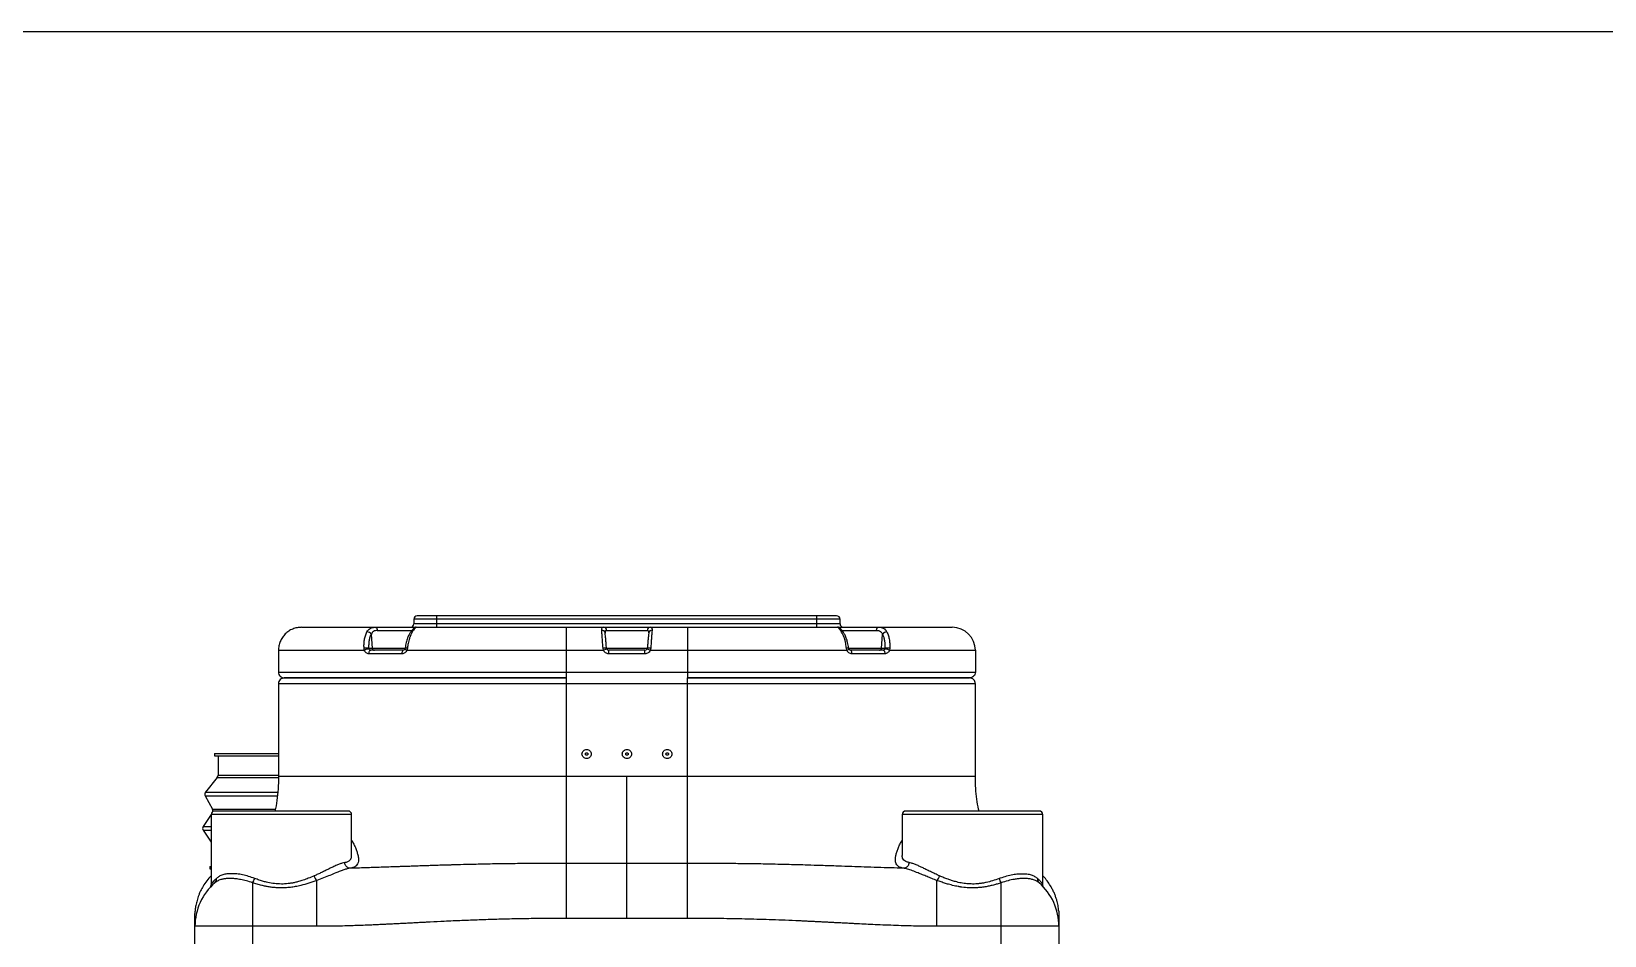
# Model space of a CAD drawing. Extents: x -84241 to 2571207, y -225492 to 1687411.
# Drawn here: x 78135 to 79467, y -11156 to -10391 of the extents above; entities that cross this region are included whole.
import ezdxf

# ---------------------------------------------------------------- set-up
doc = ezdxf.new("R2010")
doc.units = 0
doc.header["$LTSCALE"] = 1000
doc.layers.get('0').update_dxf_attribs({"linetype": 'CONTINUOUS'})
doc.layers.add('W-DRAI-DIMS', color=51, linetype='CONTINUOUS')

# ---------------------------------------------------------------- blocks, each defined once
blk = doc.blocks.new('污水提升器')
at = {"layer": 'W-DRAI-DIMS', "color": 9}
for p, q in [((-247.5, 944.2), (-273, 944.2)), ((-247.5, 939.7), (-247.5, 944.2)), ((247.5, 944.2), (-247.5, 944.2)), ((247.5, 939.7), (247.5, 944.2)), ((273, 944.2), (247.5, 944.2)), ((-327.8, 929.2), (-307.5, 929.2)), ((-325.1, 925.1), (-279.7, 925.1)), ((-277.7, 927.7), (-277.9, 927.6)), ((-277.5, 939.7), (-277.5, 933.7)), ((-247.5, 939.7), (-277.5, 939.7)), ((-247.5, 933.7), (-277.5, 933.7)), ((-275.2, 929.2), (-275.4, 929.1)), ((-274.5, 929.2), (-274.7, 929.1)), ((-247.5, 933.7), (-247.5, 939.7)), ((247.5, 939.7), (-247.5, 939.7)), ((-247.5, 929.2), (-247.5, 933.7)), ((247.5, 933.7), (-247.5, 933.7)), ((-78.8, 929.2), (-30.5, 929.2)), ((-30.5, 929.2), (30.5, 929.2)), ((-26.4, 925.1), (26.3, 925.1)), ((30.5, 929.2), (78.7, 929.2)), ((78.7, 929.2), (78.7, 899.2)), ((247.5, 933.7), (247.5, 939.7)), ((277.5, 939.7), (247.5, 939.7)), ((247.5, 929.2), (247.5, 933.7)), ((277.5, 933.7), (247.5, 933.7)), ((277.5, 933.7), (277.5, 939.7)), ((279.9, 925.1), (325, 925.1)), ((307.5, 929.2), (327.7, 929.2)), ((-342, 899.2), (-342.4, 902)), ((-336, 902), (-335.8, 901)), ((-336, 902), (-331.6, 902)), ((-333, 920), (-331.6, 902)), ((-331.6, 902), (-288.6, 902)), ((-288.8, 902.1), (-289.1, 901)), ((-285.9, 902), (-286.5, 899.2)), ((-30.5, 899.2), (-31.1, 902)), ((-26.6, 902), (-26.4, 901)), ((-26.6, 902), (26.5, 902)), ((26.3, 901), (26.5, 902)), ((31, 902), (30.4, 899.2)), ((286.4, 899.2), (285.8, 902)), ((288.5, 902), (331.5, 902)), ((289, 901), (288.7, 902.1)), ((331.5, 902), (333, 919.9)), ((331.5, 902), (335.9, 902)), ((335.8, 901), (335.9, 902)), ((342.4, 902), (341.9, 899.2)), ((-453.8, 899.2), (-453.8, 870.7)), ((-290.7, 899.3), (-291.4, 899.2)), ((-78.8, 870.7), (-78.8, 899.2)), ((-78.8, 899.2), (-30.5, 899.2)), ((-30.5, 899.2), (-26.4, 901)), ((-23.6, 894.7), (-23.6, 899.2)), ((23.5, 899.2), (-23.6, 899.2)), ((23.5, 894.7), (-23.6, 894.7)), ((23.5, 894.7), (23.5, 899.2)), ((26.3, 901), (30.4, 899.2)), ((30.4, 899.2), (78.7, 899.2)), ((78.7, 899.2), (78.7, 870.7)), ((291.3, 899.2), (290.7, 899.3)), ((453.7, 899.2), (453.7, 870.7)), ((-78.8, 863.2), (-446.3, 863.2)), ((-342.5, 863.2), (-341.7, 863.2)), ((-78.8, 870.7), (78.7, 870.7)), ((-78.8, 863.2), (-78.8, 870.7)), ((78.7, 863.2), (78.7, 863.2)), ((-453.8, 855.7), (-453.8, 735)), ((-78.8, 735), (-78.8, 855.7)), ((78.7, 855.7), (-78.8, 855.7)), ((78.7, 735), (78.7, 855.7)), ((453.7, 735), (453.7, 855.7)), ((-537, 765), (-537, 762)), ((-537, 765), (-453.8, 765)), ((-537, 762), (-453.8, 762)), ((-532.5, 762), (-532.5, 736.6)), ((-533.5, 733.8), (-548.7, 714.8)), ((-533.5, 733.8), (-453.9, 733.8)), ((-532.5, 736.6), (-453.8, 736.6)), ((0, 735), (-78.8, 735)), ((78.7, 735), (0, 735)), ((-549.1, 709.9), (-539.8, 692.4)), ((-549.1, 709.9), (-455.3, 709.9)), ((-548.7, 714.8), (-454.7, 714.8)), ((-541.5, 685.5), (-551.9, 670)), ((-541.5, 685.5), (-541.5, 594.9)), ((-358.5, 685.5), (-541.5, 685.5)), ((-539.8, 692.4), (-458.1, 692.4)), ((-358.5, 632.1), (-358.5, 685.5)), ((358.5, 685.5), (358.5, 632.1)), ((541.5, 685.5), (358.5, 685.5)), ((541.5, 594.9), (541.5, 685.5)), ((-551.9, 670), (-541.5, 670)), ((-551.9, 665), (-541.5, 649.5)), ((-551.9, 665), (-541.5, 665)), ((-543, 618), (-543, 615)), ((-543, 618), (-541.5, 618)), ((-543, 615), (-541.5, 615)), ((-78.8, 550.3), (-78.8, 621.9)), ((0, 621.9), (-78.8, 621.9)), ((0, 550.3), (0, 621.9)), ((78.7, 621.9), (0, 621.9)), ((78.7, 550.3), (78.7, 621.9)), ((-487.5, 596.6), (-487.5, 540)), ((487.5, 540), (487.5, 596.6)), ((-542.7, 591), (-542.7, 591)), ((542.6, 591), (542.6, 591)), ((-562.5, 554.2), (-562.3, 559.6)), ((562.3, 559.7), (562.5, 554.2)), ((-562.5, 329.5), (-562.5, 540)), ((-487.5, 540), (-562.5, 540)), ((-487.5, 540), (-487.5, 360.9)), ((-403.8, 540), (-487.5, 540)), ((0, 550.3), (-78.8, 550.3)), ((78.7, 550.3), (0, 550.3)), ((487.5, 540), (403.7, 540)), ((487.5, 360.9), (487.5, 540)), ((562.5, 540), (487.5, 540)), ((562.5, 540), (562.5, 329.5))]:
    blk.add_line(p, q, dxfattribs=at)
at = {"layer": 'W-DRAI-DIMS', "color": 9, "flags": 128}
for points in [[(-327.8, 929.2), (-327.3, 929.2), (-326.8, 928.9), (-326.3, 928.6), (-325.9, 928.1), (-325.6, 927.5), (-325.3, 926.7), (-325.1, 926), (-325.1, 925.1)], [(325, 925.1), (325.1, 926), (325.3, 926.7), (325.5, 927.5), (325.9, 928.1), (326.3, 928.6), (326.7, 928.9), (327.2, 929.2), (327.7, 929.2)], [(-336, 894.7), (-336, 895.6), (-335.8, 896.5), (-335.6, 897.2), (-335.3, 897.9), (-335, 898.5), (-334.6, 898.9), (-334.1, 899.2), (-333.7, 899.2)], [(286.4, 899.2), (287.2, 899.6), (287.8, 900), (288.4, 900.3), (288.8, 900.6), (289, 900.8), (289, 901), (289, 901)], [(333.6, 899.2), (334.1, 899.2), (334.5, 898.9), (334.9, 898.5), (335.3, 897.9), (335.5, 897.2), (335.8, 896.5), (335.9, 895.6), (335.9, 894.7)], [(-403.8, 540), (-403.8, 546.9), (-403.8, 553.7), (-403.8, 560.4), (-403.8, 567), (-403.8, 573.3), (-403.8, 579.3), (-403.8, 585), (-403.8, 590.3), (-403.8, 595.2), (-403.8, 599.6)]]:
    blk.add_lwpolyline(points, dxfattribs=at)
at = {"layer": 'W-DRAI-DIMS', "color": 9}
for centre, radius, start, end in [((-273, 939.7), 4.5, 90, 180), ((273, 939.7), 4.5, 0, 90), ((-338.1, 917.6), 5.54, 24.751, 95.5573), ((-282, 933.7), 4.5, 270, 0), ((-279.1, 921.4), 3.03, 82.0241, 141.4136), ((-274.5, 924.8), 4.5, 90.0002, 141.0029), ((-32.4, 921.1), 4.18, 9.0367, 94.9236), ((-30.7, 925), 4.3, 2.5309, 87.866), ((30.6, 925), 4.3, 92.134, 177.4691), ((32.4, 921.1), 4.18, 85.0764, 170.9633), ((274.4, 924.8), 4.5, 37.9181, 89.9998), ((282, 933.7), 4.5, 180, 270), ((279.1, 921.4), 3.03, 38.5717, 97.9823), ((338, 917.6), 5.54, 84.4396, 155.2359), ((423.7, 899.2), 30, 0, 90), ((-339.3, 878), 24.2, 82.0959, 97.518), ((-328.8, 902.1), 2.84, 182.0052, 267.3647), ((-287.8, 890.8), 11.4, 80.1958, 94.8512), ((-28.9, 889.7), 12.5, 79.3905, 100.0508), ((28.8, 889.7), 12.5, 79.9492, 100.6095), ((287.8, 890.8), 11.4, 85.1479, 99.8047), ((328.7, 902.1), 2.84, 272.6353, 357.9948), ((339.2, 878), 24.2, 82.4821, 97.9041), ((-335, 886.7), 14.4, 93.3597, 119.2051), ((-287.9, 895.6), 5.2, 136.5111, 189.3666), ((-285, 904.3), 5.26, 219.3923, 253.6787), ((-23.6, 902.2), 3, 203.5782, 270), ((23.5, 902.2), 3, 270, 336.4218), ((287.8, 895.6), 5.2, 350.6332, 43.4929), ((334.9, 886.7), 14.4, 60.7949, 86.6403), ((-537, 736.6), 4.5, 321.3402, 0), ((-545.2, 712), 4.5, 141.3402, 208.0725), ((-537, 685.5), 4.5, 90, 180), ((-543.8, 690.3), 4.5, 348.3758, 28.0725), ((-363, 685.5), 4.5, 0, 90), ((363, 685.5), 4.5, 90, 180), ((537, 685.5), 4.5, 0, 90), ((-548.1, 667.5), 4.5, 146.3099, 213.6901), ((-487.5, 540), 75, 130.9982, 180), ((-541, 601.3), 6.36, 312.1589, 8.5467), ((-501.1, 606.9), 17, 322.6387, 344.0585), ((-393.8, 609.5), 14.1, 196.2184, 224.6561), ((393.7, 609.5), 14.1, 315.3439, 343.7815), ((501, 606.9), 17, 195.9415, 217.3613), ((540.9, 601.3), 6.36, 171.4533, 227.8411), ((487.5, 540), 75, 0, 49.0018)]:
    blk.add_arc(centre, radius, start, end, dxfattribs=at)
for points in [[(-423.8, 929.2), (-425.7, 929.1), (-429.7, 928.9), (-435.3, 927.1), (-440.6, 924.4), (-445.1, 920.6), (-448.9, 916), (-451.7, 910.8), (-453.4, 905.1), (-453.7, 901.2), (-453.8, 899.2)], [(-78.8, 899.2), (-78.8, 901.2), (-78.8, 905.1), (-78.8, 910.8), (-78.8, 916), (-78.8, 920.6), (-78.8, 924.4), (-78.8, 927.1), (-78.8, 928.9), (-78.8, 929.1), (-78.8, 929.2)], [(-23.6, 894.7), (-24.3, 894.8), (-25.8, 894.9), (-27.8, 895.9), (-29.4, 897.3), (-30.1, 898.6), (-30.5, 899.2)], [(-453.8, 870.7), (-453.7, 869.8), (-453.4, 867.8), (-451.7, 865.3), (-449.2, 863.6), (-447.3, 863.4), (-446.3, 863.2)], [(-446.3, 863.2), (-447.3, 863.1), (-449.2, 862.9), (-451.7, 861.2), (-453.4, 858.7), (-453.7, 856.7), (-453.8, 855.7)], [(-78.8, 855.7), (-78.8, 856.7), (-78.8, 858.7), (-78.8, 861.2), (-78.8, 862.9), (-78.8, 863.1), (-78.8, 863.2)], [(78.7, 870.7), (78.7, 869.8), (78.7, 867.8), (78.7, 865.3), (78.7, 863.6), (78.7, 863.4), (78.7, 863.2)], [(78.7, 855.7), (78.7, 856.7), (78.7, 858.7), (78.7, 861.2), (78.7, 862.9), (78.7, 863.1), (78.7, 863.2)], [(453.7, 870.7), (453.6, 869.8), (453.4, 867.8), (451.6, 865.3), (449.2, 863.6), (447.2, 863.4), (446.2, 863.2)], [(453.7, 855.7), (453.6, 856.7), (453.4, 858.7), (451.6, 861.2), (449.2, 862.9), (447.2, 863.1), (446.2, 863.2)], [(-52.5, 758.3), (-53.3, 758.3), (-54.9, 758.5), (-56.9, 759.9), (-58.2, 761.9), (-58.7, 764.2), (-58.2, 766.6), (-56.9, 768.6), (-54.9, 770), (-53.3, 770.2), (-52.5, 770.2)], [(-52.5, 762.6), (-52.7, 762.6), (-53.2, 762.7), (-53.7, 763), (-54.1, 763.6), (-54.2, 764.2), (-54.1, 764.9), (-53.7, 765.5), (-53.2, 765.8), (-52.7, 765.9), (-52.5, 765.9)], [(-52.5, 770.2), (-51.7, 770.2), (-50.2, 770), (-48.2, 768.6), (-46.8, 766.6), (-46.4, 764.2), (-46.8, 761.9), (-48.2, 759.9), (-50.2, 758.5), (-51.7, 758.3), (-52.5, 758.3)], [(-52.5, 765.9), (-52.3, 765.9), (-51.9, 765.8), (-51.3, 765.5), (-50.9, 764.9), (-50.8, 764.2), (-50.9, 763.6), (-51.3, 763), (-51.9, 762.7), (-52.3, 762.6), (-52.5, 762.6)], [(0, 758.3), (-0.8, 758.3), (-2.4, 758.5), (-4.4, 759.9), (-5.7, 761.9), (-6.2, 764.2), (-5.7, 766.6), (-4.4, 768.6), (-2.4, 770), (-0.8, 770.2), (0, 770.2)], [(0, 762.6), (-0.2, 762.6), (-0.7, 762.7), (-1.2, 763), (-1.6, 763.6), (-1.7, 764.2), (-1.6, 764.9), (-1.2, 765.5), (-0.7, 765.8), (-0.2, 765.9), (0, 765.9)], [(0, 770.2), (0.8, 770.2), (2.3, 770), (4.3, 768.6), (5.7, 766.6), (6.1, 764.2), (5.7, 761.9), (4.3, 759.9), (2.3, 758.5), (0.8, 758.3), (0, 758.3)], [(0, 765.9), (0.2, 765.9), (0.6, 765.8), (1.2, 765.5), (1.6, 764.9), (1.7, 764.2), (1.6, 763.6), (1.2, 763), (0.6, 762.7), (0.2, 762.6), (0, 762.6)], [(52.5, 758.3), (51.7, 758.3), (50.1, 758.5), (48.1, 759.9), (46.8, 761.9), (46.3, 764.2), (46.8, 766.6), (48.1, 768.6), (50.1, 770), (51.7, 770.2), (52.5, 770.2)], [(52.5, 762.6), (52.3, 762.6), (51.8, 762.7), (51.3, 763), (50.9, 763.6), (50.8, 764.2), (50.9, 764.9), (51.3, 765.5), (51.8, 765.8), (52.3, 765.9), (52.5, 765.9)], [(52.5, 770.2), (53.3, 770.2), (54.8, 770), (56.8, 768.6), (58.2, 766.6), (58.6, 764.2), (58.2, 761.9), (56.8, 759.9), (54.8, 758.5), (53.3, 758.3), (52.5, 758.3)], [(52.5, 765.9), (52.7, 765.9), (53.1, 765.8), (53.7, 765.5), (54.1, 764.9), (54.2, 764.2), (54.1, 763.6), (53.7, 763), (53.1, 762.7), (52.7, 762.6), (52.5, 762.6)], [(-450, 690), (-453.8, 690), (-461.4, 690), (-472.6, 690), (-483.4, 690), (-493.7, 690), (-503.1, 690), (-511.7, 690), (-519.2, 690), (-525.6, 690), (-530.6, 690), (-534.3, 690), (-536.6, 690), (-536.9, 690), (-537, 690)], [(-363, 690), (-363.2, 690), (-363.5, 690), (-365.8, 690), (-369.4, 690), (-374.5, 690), (-380.8, 690), (-388.3, 690), (-396.9, 690), (-406.4, 690), (-416.6, 690), (-427.4, 690), (-438.6, 690), (-446.2, 690), (-450, 690)], [(450, 690), (446.2, 690), (438.6, 690), (427.4, 690), (416.6, 690), (406.3, 690), (396.9, 690), (388.3, 690), (380.8, 690), (374.4, 690), (369.4, 690), (365.7, 690), (363.4, 690), (363.1, 690), (363, 690)], [(537, 690), (536.8, 690), (536.5, 690), (534.2, 690), (530.6, 690), (525.5, 690), (519.2, 690), (511.7, 690), (503.1, 690), (493.6, 690), (483.4, 690), (472.6, 690), (461.4, 690), (453.8, 690), (450, 690)]]:
    blk.add_open_spline(points, degree=3, dxfattribs=at)
for points, knots in [([(-423.8, 929.2), (-423.7, 929.2), (-423.6, 929.2), (-422.9, 929.2), (-421.6, 929.2), (-419.6, 929.2), (-417.1, 929.2), (-413.7, 929.2), (-409.6, 929.2), (-404.4, 929.2), (-398.4, 929.2), (-391.2, 929.2), (-383.1, 929.2), (-373.9, 929.2), (-363.7, 929.2), (-352.5, 929.2), (-340.6, 929.2), (-332.1, 929.2), (-327.8, 929.2)], [0, 0, 0, 0, 0.062531, 0.124787, 0.187689, 0.248713, 0.311902, 0.372512, 0.435865, 0.49755, 0.561183, 0.623278, 0.68633, 0.748682, 0.811756, 0.874715, 0.936667, 1, 1, 1, 1]), ([(-342.4, 902), (-342.4, 903.7), (-342.5, 907.4), (-341.9, 913), (-340.6, 918.6), (-339.3, 921.6), (-338.6, 923.1)], [0, 0, 0, 0, 0.209233, 0.447342, 0.712542, 1, 1, 1, 1]), ([(-338.6, 923.1), (-338, 924.1), (-336.8, 926), (-334.3, 927.9), (-332.1, 928.7), (-330.2, 929.1), (-329, 929.2), (-328.2, 929.2), (-327.8, 929.2)], [0, 0, 0, 0, 0.265122, 0.506357, 0.749556, 0.832944, 0.921775, 1, 1, 1, 1]), ([(-325.1, 925.1), (-326, 925.1), (-327.8, 924.9), (-330.1, 923.9), (-331.9, 922.3), (-332.6, 920.8), (-333, 920)], [0, 0, 0, 0, 0.251465, 0.487978, 0.736303, 1, 1, 1, 1]), ([(-307.5, 929.2), (-305.3, 929.2), (-301, 929.2), (-294.8, 929.2), (-289.1, 929.2), (-284, 929.2), (-280.5, 929.2), (-278.2, 929.2), (-276.4, 929.2), (-274.8, 929.2), (-274.6, 929.2), (-274.5, 929.2)], [0, 0, 0, 0, 0.127147, 0.250561, 0.371003, 0.495881, 0.623729, 0.687955, 0.752182, 0.876091, 1, 1, 1, 1]), ([(-281.5, 923.3), (-282.2, 922.2), (-283.8, 919.9), (-285.8, 915.2), (-287.3, 910.3), (-288.3, 905.8), (-288.6, 903.4), (-288.8, 902.1)], [0, 0, 0, 0, 0.206141, 0.441729, 0.705361, 0.848738, 1, 1, 1, 1]), ([(-278.7, 924.4), (-279.4, 923.3), (-280.6, 921.4), (-282, 918.3), (-282.7, 916.3), (-283.1, 915.3), (-283.2, 914.9), (-283.2, 914.8), (-283.2, 914.8), (-283.2, 914.8), (-283.2, 914.8), (-283.2, 914.8), (-283.2, 914.8), (-283.2, 914.8), (-283.2, 914.8), (-283.2, 914.8), (-283.6, 913.7), (-284.2, 911.6), (-285.2, 907.3), (-285.6, 904.1), (-285.9, 902)], [0, 0, 0, 0, 0.205367, 0.357657, 0.455591, 0.484318, 0.494561, 0.497743, 0.498887, 0.49934, 0.49953, 0.499612, 0.499648, 0.499663, 0.49967, 0.499673, 0.499676, 0.637544, 0.767144, 1, 1, 1, 1]), ([(-274.6, 929.2), (-275.3, 929), (-276.6, 928.7), (-278.8, 926.8), (-280.4, 924.7), (-281.5, 923.3)], [0, 0, 0, 0, 0.2015568, 0.4322284, 1, 1, 1, 1]), ([(-274.7, 929.1), (-274.8, 929.1), (-275, 929), (-275.8, 928.2), (-277, 926.7), (-278.2, 925.2), (-278.7, 924.4)], [0, 0, 0, 0, 0.11957, 0.401947, 0.694407, 1, 1, 1, 1]), ([(-274.5, 929.2), (-267.4, 929.2), (-253.3, 929.2), (-231.7, 929.2), (-210, 929.2), (-188.1, 929.2), (-163.8, 929.2), (-137.2, 929.2), (-108.2, 929.2), (-88.7, 929.2), (-78.8, 929.2)], [0, 0, 0, 0, 0.112863, 0.224957, 0.336745, 0.448059, 0.560519, 0.706058, 0.850162, 1, 1, 1, 1]), ([(-32.8, 925.2), (-32.8, 925.9), (-32.9, 927.1), (-32.5, 928.4), (-31.7, 929.1), (-30.9, 929.2), (-30.5, 929.2)], [0, 0, 0, 0, 0.260328, 0.512446, 0.758412, 1, 1, 1, 1]), ([(-31.1, 902), (-31.3, 904.4), (-31.6, 909.1), (-32.1, 915.6), (-32.5, 921.2), (-32.7, 923.9), (-32.8, 925.2)], [0, 0, 0, 0, 0.250213, 0.500279, 0.750197, 1, 1, 1, 1]), ([(-26.4, 925.1), (-26.6, 925.1), (-27, 925.1), (-27.4, 925), (-27.8, 924.7), (-28.1, 924.2), (-28.3, 923.7), (-28.3, 923.1), (-28.4, 922.5), (-28.3, 922), (-28.3, 921.7)], [0, 0, 0, 0, 0.125932, 0.249126, 0.37444, 0.499644, 0.682052, 0.747104, 0.872402, 1, 1, 1, 1]), ([(26.3, 925.1), (26.7, 925.1), (27.4, 925), (28, 924.4), (28.3, 923.3), (28.3, 922.3), (28.3, 921.7)], [0, 0, 0, 0, 0.252475, 0.499733, 0.747108, 1, 1, 1, 1]), ([(30.5, 929.2), (30.9, 929.2), (31.7, 929.1), (32.4, 928.4), (32.8, 927.1), (32.8, 925.9), (32.7, 925.2)], [0, 0, 0, 0, 0.242205, 0.488267, 0.739994, 1, 1, 1, 1]), ([(32.7, 925.2), (32.6, 923.9), (32.4, 921.2), (32, 915.6), (31.5, 909.1), (31.2, 904.4), (31, 902)], [0, 0, 0, 0, 0.249803, 0.499721, 0.749787, 1, 1, 1, 1]), ([(78.7, 929.2), (88, 929.2), (106.7, 929.2), (134.5, 929.2), (162.2, 929.2), (187.8, 929.2), (211.2, 929.2), (232.5, 929.2), (253.7, 929.2), (267.5, 929.2), (274.4, 929.2)], [0, 0, 0, 0, 0.140882, 0.281106, 0.420799, 0.560569, 0.669833, 0.779601, 0.889331, 1, 1, 1, 1]), ([(278.7, 924.4), (278.1, 925.1), (277, 926.6), (275.9, 928), (275.1, 928.8), (274.6, 929.2), (274.5, 929.2), (274.4, 929.2)], [0, 0, 0, 0, 0.256513, 0.499998, 0.668222, 0.851939, 1, 1, 1, 1]), ([(274.4, 929.2), (274.5, 929.2), (274.7, 929.2), (276.6, 929.2), (279.7, 929.2), (284, 929.2), (289, 929.2), (294.7, 929.2), (300.9, 929.2), (305.3, 929.2), (307.5, 929.2)], [0, 0, 0, 0, 0.121693, 0.24786, 0.376167, 0.504035, 0.628933, 0.749395, 0.872832, 1, 1, 1, 1]), ([(281.5, 923.3), (280.3, 924.7), (278.8, 926.8), (276.5, 928.7), (275.2, 929), (274.6, 929.2)], [0, 0, 0, 0, 0.567957, 0.798249, 1, 1, 1, 1]), ([(285.8, 902), (285.7, 902.9), (285.5, 904.9), (284.9, 908.2), (284.1, 911.7), (283.1, 915.2), (281.9, 918.4), (280.4, 921.7), (279.3, 923.5), (278.7, 924.4)], [0, 0, 0, 0, 0.099959, 0.225696, 0.378656, 0.511765, 0.66041, 0.823719, 1, 1, 1, 1]), ([(288.7, 902.1), (288.5, 903.4), (288.2, 905.8), (287.2, 910.3), (285.8, 915.1), (283.7, 919.8), (282.2, 922.2), (281.5, 923.3)], [0, 0, 0, 0, 0.150195, 0.293543, 0.557411, 0.792708, 1, 1, 1, 1]), ([(325, 925.1), (325.9, 925.1), (327.8, 925), (330.1, 923.9), (331.9, 922.2), (332.6, 920.7), (333, 919.9)], [0, 0, 0, 0, 0.252674, 0.502868, 0.747456, 1, 1, 1, 1]), ([(327.7, 929.2), (328.8, 929.2), (331.1, 929.1), (334, 928), (336.7, 926.1), (337.9, 924.1), (338.5, 923.1)], [0, 0, 0, 0, 0.227353, 0.468936, 0.726403, 1, 1, 1, 1]), ([(327.7, 929.2), (332, 929.2), (340.6, 929.2), (352.5, 929.2), (363.5, 929.2), (373.7, 929.2), (382.8, 929.2), (391, 929.2), (398.1, 929.2), (404.8, 929.2), (410.9, 929.2), (416, 929.2), (419.6, 929.2), (422.1, 929.2), (423.5, 929.2), (423.6, 929.2), (423.7, 929.2)], [0, 0, 0, 0, 0.063378, 0.125316, 0.187818, 0.249782, 0.312615, 0.375389, 0.437, 0.500112, 0.582857, 0.666227, 0.750412, 0.832603, 0.915572, 1, 1, 1, 1]), ([(338.5, 923.1), (339.2, 921.6), (340.6, 918.6), (341.8, 912.9), (342.4, 907.4), (342.4, 903.7), (342.4, 902)], [0, 0, 0, 0, 0.287672, 0.552933, 0.790962, 1, 1, 1, 1]), ([(-336, 902), (-336, 903), (-336, 904.7), (-335.9, 906.9), (-335.8, 908.6), (-335.7, 909.9), (-335.6, 910.8), (-335.5, 911.5), (-335.3, 912.4), (-335.1, 913.5), (-334.8, 915), (-334.4, 916.4), (-334, 917.7), (-333.6, 918.7), (-333.3, 919.4), (-333.1, 919.8), (-333, 920)], [0, 0, 0, 0, 0.138117, 0.250594, 0.321894, 0.393015, 0.442647, 0.471054, 0.49986, 0.583084, 0.666073, 0.74921, 0.833288, 0.917399, 0.958916, 1, 1, 1, 1]), ([(-26.6, 902), (-26.8, 904), (-27.1, 908), (-27.6, 913.5), (-28, 918.3), (-28.2, 920.6), (-28.3, 921.7)], [0, 0, 0, 0, 0.246662, 0.500386, 0.7539, 1, 1, 1, 1]), ([(28.3, 921.7), (28.2, 920.6), (28, 918.3), (27.5, 913.5), (27.1, 908), (26.7, 904), (26.5, 902)], [0, 0, 0, 0, 0.2461, 0.499614, 0.753338, 1, 1, 1, 1]), ([(333, 919.9), (333.5, 918.8), (334.4, 916.5), (335.4, 912.1), (335.9, 907.2), (335.9, 903.7), (335.9, 902)], [0, 0, 0, 0, 0.250625, 0.500128, 0.749353, 1, 1, 1, 1]), ([(-453.8, 899.2), (-453.7, 899.2), (-453.5, 899.2), (-452, 899.2), (-449.6, 899.2), (-446.4, 899.2), (-442.6, 899.2), (-437.8, 899.2), (-431.9, 899.2), (-424.9, 899.2), (-416.5, 899.2), (-406.9, 899.2), (-396, 899.2), (-383.9, 899.2), (-370.7, 899.2), (-356.8, 899.2), (-346.9, 899.2), (-342, 899.2)], [0, 0, 0, 0, 0.07897, 0.158251, 0.23803, 0.298394, 0.359417, 0.42135, 0.484518, 0.548455, 0.612541, 0.676969, 0.741998, 0.807408, 0.872099, 0.936218, 1, 1, 1, 1]), ([(-336, 894.7), (-336.6, 894.8), (-337.9, 894.9), (-339.6, 895.9), (-341.1, 897.3), (-341.7, 898.6), (-342, 899.2)], [0, 0, 0, 0, 0.2501379, 0.5009519, 0.7510841, 1, 1, 1, 1]), ([(-293, 894.7), (-300.4, 894.7), (-311.4, 894.7), (-325.6, 894.7), (-332.5, 894.7), (-336, 894.7)], [0, 0, 0, 0, 0.4999475, 0.7499829, 1, 1, 1, 1]), ([(-333.7, 899.2), (-333.9, 899.3), (-334.4, 899.3), (-335.1, 899.8), (-335.5, 900.4), (-335.7, 900.8), (-335.8, 901)], [0, 0, 0, 0, 0.28254, 0.545708, 0.794397, 1, 1, 1, 1]), ([(-291.4, 899.2), (-296.2, 899.2), (-306, 899.2), (-320.1, 899.2), (-329.2, 899.2), (-333.7, 899.2)], [0, 0, 0, 0, 0.335761, 0.669311, 1, 1, 1, 1]), ([(-286.5, 899.2), (-286.8, 898.6), (-287.5, 897.3), (-289.1, 895.9), (-291, 894.9), (-292.3, 894.8), (-293, 894.7)], [0, 0, 0, 0, 0.249067, 0.499319, 0.750042, 1, 1, 1, 1]), ([(-289.1, 901), (-289.2, 900.7), (-289.5, 900.2), (-290.1, 899.6), (-290.9, 899.2), (-291.4, 899.2), (-291.7, 899.2)], [0, 0, 0, 0, 0.256613, 0.50678, 0.753221, 1, 1, 1, 1]), ([(-286.5, 899.2), (-278.7, 899.2), (-263.4, 899.2), (-239.9, 899.2), (-216.5, 899.2), (-193.2, 899.2), (-167.6, 899.2), (-139.5, 899.2), (-109.1, 899.2), (-88.9, 899.2), (-78.8, 899.2)], [0, 0, 0, 0, 0.116893, 0.231635, 0.344666, 0.456497, 0.567523, 0.712164, 0.856254, 1, 1, 1, 1]), ([(30.4, 899.2), (30, 898.4), (29.2, 897.2), (27.5, 895.8), (25.7, 894.9), (24.3, 894.8), (23.5, 894.7)], [0, 0, 0, 0, 0.318771, 0.499798, 0.749899, 1, 1, 1, 1]), ([(78.7, 899.2), (88.4, 899.2), (107.8, 899.2), (136.8, 899.2), (165.9, 899.2), (192.9, 899.2), (217.8, 899.2), (240.7, 899.2), (263.7, 899.2), (278.8, 899.2), (286.4, 899.2)], [0, 0, 0, 0, 0.137603, 0.27531, 0.413368, 0.552106, 0.661915, 0.772808, 0.88527, 1, 1, 1, 1]), ([(293, 894.7), (292.3, 894.8), (290.9, 894.9), (289.1, 895.9), (287.4, 897.3), (286.8, 898.6), (286.4, 899.2)], [0, 0, 0, 0, 0.2498701, 0.5005172, 0.7507626, 1, 1, 1, 1]), ([(291.6, 899.2), (291.3, 899.2), (290.8, 899.2), (290.1, 899.6), (289.4, 900.2), (289.2, 900.7), (289, 901)], [0, 0, 0, 0, 0.246778, 0.493218, 0.743386, 1, 1, 1, 1]), ([(333.6, 899.2), (329.1, 899.2), (320, 899.2), (305.9, 899.2), (296.2, 899.2), (291.3, 899.2)], [0, 0, 0, 0, 0.331128, 0.664708, 1, 1, 1, 1]), ([(335.9, 894.7), (331.4, 894.7), (322.4, 894.7), (308, 894.7), (298, 894.7), (293, 894.7)], [0, 0, 0, 0, 0.324179, 0.657097, 1, 1, 1, 1]), ([(335.8, 901), (335.7, 900.8), (335.4, 900.3), (334.9, 899.7), (334.4, 899.4), (333.9, 899.3), (333.7, 899.3), (333.6, 899.2)], [0, 0, 0, 0, 0.229117, 0.49662, 0.746622, 0.906059, 1, 1, 1, 1]), ([(341.9, 899.2), (341.6, 898.6), (341, 897.3), (339.5, 895.9), (337.8, 894.9), (336.6, 894.8), (335.9, 894.7)], [0, 0, 0, 0, 0.248744, 0.498889, 0.749785, 1, 1, 1, 1]), ([(341.9, 899.2), (346.9, 899.2), (356.8, 899.2), (370.7, 899.2), (383.7, 899.2), (395.7, 899.2), (406.6, 899.2), (416.3, 899.2), (424.6, 899.2), (431.7, 899.2), (437.6, 899.2), (442.4, 899.2), (446.2, 899.2), (449.5, 899.2), (451.9, 899.2), (453.5, 899.2), (453.6, 899.2), (453.7, 899.2)], [0, 0, 0, 0, 0.0639054, 0.1280225, 0.192173, 0.2566057, 0.3215605, 0.3862981, 0.4501633, 0.5134118, 0.5762824, 0.6388122, 0.7003885, 0.76117, 0.8413369, 0.9208528, 1, 1, 1, 1]), ([(-453.8, 870.7), (-453.7, 870.7), (-453.5, 870.7), (-451.8, 870.7), (-449, 870.7), (-444.7, 870.7), (-438.8, 870.7), (-431.7, 870.7), (-423.9, 870.7), (-415.7, 870.7), (-406.5, 870.7), (-396.1, 870.7), (-384.6, 870.7), (-372.1, 870.7), (-358.8, 870.7), (-344, 870.7), (-327.8, 870.7), (-310.2, 870.7), (-292.1, 870.7), (-273.5, 870.7), (-254.7, 870.7), (-235.5, 870.7), (-213.6, 870.7), (-189, 870.7), (-161.5, 870.7), (-134, 870.7), (-106.4, 870.7), (-88, 870.7), (-78.8, 870.7)], [0, 0, 0, 0, 0.041669, 0.083338, 0.125004, 0.16667, 0.208333, 0.249993, 0.281242, 0.312489, 0.343737, 0.374983, 0.40623, 0.437477, 0.468724, 0.499973, 0.535683, 0.571397, 0.607111, 0.642827, 0.678543, 0.714259, 0.749977, 0.799979, 0.849983, 0.899988, 0.949994, 1, 1, 1, 1]), ([(-446.3, 863.2), (-446.3, 863.2), (-446.3, 863.2), (-446.2, 863.2), (-446.2, 863.2), (-446.2, 863.2), (-446.2, 863.2), (-446.1, 863.2), (-445.9, 863.2), (-445.2, 863.2), (-444, 863.2), (-443.4, 863.2), (-442.8, 863.2), (-442.1, 863.2), (-441.5, 863.2), (-440.8, 863.2), (-440.1, 863.2), (-439.2, 863.2), (-437.8, 863.2), (-436.1, 863.2), (-433.8, 863.2), (-431, 863.2), (-428, 863.2), (-425.6, 863.2), (-424.1, 863.2), (-423.6, 863.2), (-423.1, 863.2), (-422.6, 863.2), (-422.1, 863.2), (-421.6, 863.2), (-420.3, 863.2), (-417.5, 863.2), (-414.1, 863.2), (-410.8, 863.2), (-408.3, 863.2), (-404.7, 863.2), (-400.4, 863.2), (-395.8, 863.2), (-391, 863.2), (-386.1, 863.2), (-381.2, 863.2), (-376.2, 863.2), (-371.1, 863.2), (-365.7, 863.2), (-360.2, 863.2), (-354.5, 863.2), (-348.6, 863.2), (-344.5, 863.2), (-342.5, 863.2)], [0, 0, 0, 0, 0.026041, 0.029464, 0.03289, 0.036318, 0.03975, 0.043185, 0.05112, 0.155394, 0.178388, 0.197283, 0.216011, 0.234573, 0.252974, 0.267278, 0.279836, 0.302051, 0.324006, 0.354494, 0.39174, 0.428364, 0.464409, 0.499922, 0.50479, 0.509648, 0.514496, 0.519335, 0.524164, 0.528985, 0.533796, 0.560102, 0.606474, 0.618195, 0.63536, 0.665007, 0.694501, 0.723883, 0.753194, 0.782473, 0.809222, 0.836037, 0.862949, 0.889988, 0.917183, 0.944565, 0.972161, 1, 1, 1, 1]), ([(-341.7, 863.2), (-336.9, 863.2), (-327.3, 863.2), (-312.2, 863.2), (-296.6, 863.2), (-282, 863.2), (-268.2, 863.2), (-255.5, 863.2), (-242.3, 863.2), (-228.6, 863.2), (-213, 863.2), (-195.5, 863.2), (-176.3, 863.2), (-156.9, 863.2), (-137.5, 863.2), (-118, 863.2), (-98.4, 863.2), (-85.4, 863.2), (-78.8, 863.2)], [0, 0, 0, 0, 0.061953, 0.125665, 0.186939, 0.250271, 0.297685, 0.346364, 0.396365, 0.44774, 0.500537, 0.571059, 0.642706, 0.713595, 0.78513, 0.856693, 0.92761, 1, 1, 1, 1]), ([(78.7, 870.7), (89.5, 870.7), (110.4, 870.7), (141, 870.7), (169.9, 870.7), (197.2, 870.7), (222.9, 870.7), (247.1, 870.7), (269.9, 870.7), (291.2, 870.7), (311.1, 870.7), (329.7, 870.7), (346.9, 870.7), (362.8, 870.7), (377.4, 870.7), (390.7, 870.7), (402.7, 870.7), (413.4, 870.7), (422.9, 870.7), (431.1, 870.7), (438.1, 870.7), (443.8, 870.7), (448.2, 870.7), (451.4, 870.7), (453.4, 870.7), (453.6, 870.7), (453.7, 870.7)], [0, 0, 0, 0, 0.058426, 0.113784, 0.166255, 0.216021, 0.263266, 0.308181, 0.350965, 0.391826, 0.430987, 0.468682, 0.505165, 0.540703, 0.575579, 0.610089, 0.644534, 0.679222, 0.714458, 0.750539, 0.787753, 0.826376, 0.86667, 0.908882, 0.95325, 1, 1, 1, 1]), ([(446.2, 863.2), (446.2, 863.2), (446, 863.2), (444.8, 863.2), (442.8, 863.2), (439.8, 863.2), (435.6, 863.2), (430.3, 863.2), (424.4, 863.2), (418.2, 863.2), (412, 863.2), (405.1, 863.2), (397.6, 863.2), (388.7, 863.2), (378.4, 863.2), (366.3, 863.2), (353.1, 863.2), (338.6, 863.2), (322.7, 863.2), (305.2, 863.2), (287, 863.2), (268.5, 863.2), (250, 863.2), (230.9, 863.2), (211.8, 863.2), (192.7, 863.2), (173.8, 863.2), (154.9, 863.2), (136.1, 863.2), (117.5, 863.2), (98.3, 863.2), (85.3, 863.2), (78.7, 863.2)], [0, 0, 0, 0, 0.036362, 0.071758, 0.10752, 0.143864, 0.180603, 0.21604, 0.250335, 0.276089, 0.301418, 0.326412, 0.351166, 0.375777, 0.406401, 0.437256, 0.468528, 0.500396, 0.535285, 0.57134, 0.60873, 0.64496, 0.679904, 0.71621, 0.75395, 0.788091, 0.82341, 0.859943, 0.893395, 0.927878, 0.963407, 1, 1, 1, 1]), ([(78.7, 863.2), (87.8, 863.2), (105.8, 863.2), (132.8, 863.2), (159.7, 863.2), (186.3, 863.2), (210.3, 863.2), (231.6, 863.2), (250.4, 863.2), (269, 863.2), (287.3, 863.2), (305.2, 863.2), (322.5, 863.2), (338.5, 863.2), (353, 863.2), (366.1, 863.2), (378.2, 863.2), (389.5, 863.2), (399.8, 863.2), (409, 863.2), (417, 863.2), (424.7, 863.2), (431.6, 863.2), (437.4, 863.2), (441.5, 863.2), (444.3, 863.2), (445.9, 863.2), (446.1, 863.2), (446.2, 863.2)], [0, 0, 0, 0, 0.050264, 0.100197, 0.150099, 0.199577, 0.249035, 0.284719, 0.320532, 0.356478, 0.392297, 0.427985, 0.464169, 0.499613, 0.531145, 0.562071, 0.593264, 0.624235, 0.655675, 0.687152, 0.718418, 0.74967, 0.791498, 0.833322, 0.875039, 0.916477, 0.958089, 1, 1, 1, 1]), ([(-78.8, 855.7), (-89.5, 855.7), (-110.5, 855.7), (-141.1, 855.7), (-170, 855.7), (-197.3, 855.7), (-223, 855.7), (-247.2, 855.7), (-270, 855.7), (-291.3, 855.7), (-311.2, 855.7), (-329.8, 855.7), (-347, 855.7), (-362.9, 855.7), (-377.4, 855.7), (-390.7, 855.7), (-402.8, 855.7), (-413.5, 855.7), (-423, 855.7), (-431.2, 855.7), (-438.2, 855.7), (-443.9, 855.7), (-448.3, 855.7), (-451.5, 855.7), (-453.4, 855.7), (-453.7, 855.7), (-453.8, 855.7)], [0, 0, 0, 0, 0.058426, 0.113784, 0.166255, 0.216021, 0.263266, 0.308181, 0.350965, 0.391826, 0.430987, 0.468682, 0.505165, 0.540703, 0.575579, 0.610089, 0.644534, 0.679222, 0.714458, 0.750539, 0.787753, 0.826376, 0.86667, 0.908882, 0.95325, 1, 1, 1, 1]), ([(453.7, 855.7), (453.6, 855.7), (453.4, 855.7), (451.4, 855.7), (448.2, 855.7), (443.8, 855.7), (438.1, 855.7), (431.1, 855.7), (422.9, 855.7), (413.4, 855.7), (402.7, 855.7), (390.7, 855.7), (377.4, 855.7), (362.8, 855.7), (346.9, 855.7), (329.7, 855.7), (311.1, 855.7), (291.2, 855.7), (269.9, 855.7), (247.1, 855.7), (222.9, 855.7), (197.2, 855.7), (169.9, 855.7), (141, 855.7), (110.4, 855.7), (89.5, 855.7), (78.7, 855.7)], [0, 0, 0, 0, 0.04675, 0.091118, 0.13333, 0.173624, 0.212247, 0.249461, 0.285542, 0.320778, 0.355466, 0.389911, 0.424421, 0.459297, 0.494835, 0.531318, 0.569013, 0.608174, 0.649035, 0.691819, 0.736734, 0.783979, 0.833745, 0.886216, 0.941574, 1, 1, 1, 1]), ([(-453.8, 735), (-453.9, 729.5), (-454, 719.1), (-455.8, 704.1), (-457.2, 694.5), (-458.6, 690), (-458.6, 690)], [0, 0, 0, 0, 0.360593, 0.691916, 0.997653, 1, 1, 1, 1]), ([(-78.8, 735), (-89.7, 735), (-111.5, 735), (-143.7, 735), (-175.1, 735), (-205.6, 735), (-233.5, 735), (-258.7, 735), (-281.1, 735), (-302.3, 735), (-322.2, 735), (-340.8, 735), (-357.9, 735), (-373.6, 735), (-387.9, 735), (-400.8, 735), (-412.2, 735), (-422.3, 735), (-430.9, 735), (-438.2, 735), (-444, 735), (-448.5, 735), (-451.6, 735), (-453.5, 735), (-453.7, 735), (-453.8, 735)], [0, 0, 0, 0, 0.0595532, 0.1179565, 0.1751146, 0.2309503, 0.285426, 0.3295484, 0.3720788, 0.4131376, 0.4529355, 0.4917854, 0.5295, 0.5661449, 0.602312, 0.6386045, 0.6748994, 0.7115265, 0.7490735, 0.7879597, 0.8278035, 0.8687552, 0.9110319, 0.95476, 1, 1, 1, 1]), ([(-78.8, 621.9), (-78.8, 623.3), (-78.8, 626.1), (-78.8, 631.9), (-78.8, 638.8), (-78.8, 647), (-78.8, 656.4), (-78.8, 666.8), (-78.8, 678.2), (-78.8, 690.6), (-78.8, 704.3), (-78.8, 719.2), (-78.8, 729.6), (-78.8, 735)], [0, 0, 0, 0, 0.091308, 0.177551, 0.260558, 0.342282, 0.424733, 0.509889, 0.594343, 0.684307, 0.781103, 0.885951, 1, 1, 1, 1]), ([(0, 621.9), (0, 623.3), (0, 626.1), (0, 631.9), (0, 638.8), (0, 647), (0, 656.4), (0, 666.8), (0, 678.2), (0, 690.6), (0, 704.3), (0, 719.2), (0, 729.6), (0, 735)], [0, 0, 0, 0, 0.091308, 0.177551, 0.260558, 0.342282, 0.424733, 0.509889, 0.594343, 0.684307, 0.781103, 0.885951, 1, 1, 1, 1]), ([(78.7, 621.9), (78.7, 623.3), (78.7, 626.1), (78.7, 631.9), (78.7, 638.8), (78.7, 647), (78.7, 656.4), (78.7, 666.8), (78.7, 678.2), (78.7, 690.6), (78.7, 704.3), (78.7, 719.2), (78.7, 729.6), (78.7, 735)], [0, 0, 0, 0, 0.091308, 0.177551, 0.260558, 0.342282, 0.424733, 0.509889, 0.594343, 0.684307, 0.781103, 0.885951, 1, 1, 1, 1]), ([(453.7, 735), (453.6, 735), (453.4, 735), (451.5, 735), (448.4, 735), (444, 735), (438.1, 735), (430.9, 735), (422.2, 735), (412.1, 735), (400.7, 735), (387.8, 735), (373.6, 735), (358, 735), (340.8, 735), (322.2, 735), (302.3, 735), (281.1, 735), (258.6, 735), (233.4, 735), (205.6, 735), (175.2, 735), (143.8, 735), (111.5, 735), (89.7, 735), (78.7, 735)], [0, 0, 0, 0, 0.0449559, 0.088573, 0.1309118, 0.1721007, 0.2122453, 0.2509171, 0.2884155, 0.3252561, 0.3617069, 0.3976091, 0.4335831, 0.4702598, 0.5080992, 0.5467806, 0.5865808, 0.6278165, 0.6706656, 0.7146766, 0.7688539, 0.8245397, 0.8816862, 0.9402075, 1, 1, 1, 1]), ([(458.6, 690), (458.4, 690.8), (457, 695.8), (455.5, 705.7), (453.9, 719.9), (453.8, 729.8), (453.7, 735)], [0, 0, 0, 0, 0.053581, 0.344913, 0.659362, 1, 1, 1, 1]), ([(-358.5, 652.2), (-357.8, 650.9), (-356.1, 648), (-354, 643.5), (-352.1, 638.7), (-350.6, 633.8), (-349.6, 629), (-349.6, 624.6), (-350.5, 621.2), (-352.6, 618.5), (-355.8, 616.6), (-358.9, 615.9), (-360.5, 615.6)], [0, 0, 0, 0, 0.066797, 0.148879, 0.234729, 0.32512, 0.438034, 0.549895, 0.662402, 0.774302, 0.886362, 1, 1, 1, 1]), ([(360.4, 615.6), (358.9, 615.9), (355.7, 616.6), (352.5, 618.5), (350.6, 621), (349.7, 623.8), (349.5, 626.9), (349.8, 630.3), (350.6, 633.7), (351.4, 636.6), (352.2, 638.9), (353.1, 641.3), (354.1, 643.7), (355.1, 646), (356.3, 648.4), (357.4, 650.5), (358.2, 651.8), (358.5, 652.3)], [0, 0, 0, 0, 0.114049, 0.226334, 0.338679, 0.423566, 0.507783, 0.592074, 0.677144, 0.722572, 0.766861, 0.810137, 0.852509, 0.894068, 0.934894, 0.975055, 1, 1, 1, 1]), ([(-367.5, 623.1), (-368.5, 622.8), (-370.7, 622.3), (-374.6, 620.9), (-379.2, 619), (-383.9, 616.7), (-388.6, 614.5), (-393, 612.3), (-397.6, 610), (-402.4, 607.8), (-405.7, 606.3), (-407.3, 605.6)], [0, 0, 0, 0, 0.112485, 0.233121, 0.362426, 0.500822, 0.600114, 0.699924, 0.802067, 0.903069, 1, 1, 1, 1]), ([(-360.5, 615.6), (-361.7, 615.3), (-364.2, 614.9), (-368.6, 613.5), (-373.6, 611.7), (-379.6, 609.3), (-386.8, 606.3), (-394.9, 603), (-400.8, 600.7), (-403.8, 599.6)], [0, 0, 0, 0, 0.118223, 0.240888, 0.368368, 0.501033, 0.665775, 0.83333, 1, 1, 1, 1]), ([(-367.5, 623.1), (-366, 623.4), (-363.2, 624.1), (-360.5, 626), (-359.1, 628.2), (-358.6, 630.4), (-358.6, 631.6), (-358.6, 632.1)], [0, 0, 0, 0, 0.2599044, 0.5111048, 0.7549212, 0.8978442, 1, 1, 1, 1]), ([(-360.5, 615.6), (-361.3, 615.7), (-362.6, 615.8), (-364.3, 616.8), (-365.7, 618), (-366.6, 619.5), (-367.3, 621.2), (-367.4, 622.4), (-367.5, 623.1)], [0, 0, 0, 0, 0.221966, 0.364267, 0.538473, 0.695055, 0.823737, 1, 1, 1, 1]), ([(-78.8, 621.9), (-83.6, 621.9), (-93.8, 621.9), (-109.7, 621.8), (-124.2, 621.7), (-137.2, 621.6), (-148.4, 621.5), (-159, 621.3), (-170.1, 621.2), (-181.4, 621), (-193.4, 620.7), (-206.4, 620.4), (-215.9, 620.2), (-222.2, 620), (-224, 619.9), (-225.9, 619.9), (-227.7, 619.8), (-229.5, 619.8), (-231.4, 619.7), (-233.3, 619.7), (-235.4, 619.6), (-238.2, 619.5), (-241.8, 619.4), (-246.2, 619.3), (-250.5, 619.2), (-254.5, 619), (-258.1, 618.9), (-261.8, 618.8), (-265.6, 618.7), (-269.6, 618.5), (-274.8, 618.4), (-280.9, 618.1), (-287.6, 617.9), (-293.8, 617.7), (-304.6, 617.3), (-320.1, 616.8), (-340.4, 616.1), (-353.9, 615.7), (-360.5, 615.6)], [0, 0, 0, 0, 0.051632, 0.107793, 0.168482, 0.206362, 0.245809, 0.286818, 0.319805, 0.363469, 0.407112, 0.447432, 0.501751, 0.5081, 0.514499, 0.520949, 0.527449, 0.533999, 0.540599, 0.547249, 0.554212, 0.563551, 0.576296, 0.592438, 0.610536, 0.622979, 0.635026, 0.648717, 0.661861, 0.676098, 0.691307, 0.717026, 0.740906, 0.762956, 0.783186, 0.856163, 0.929027, 1, 1, 1, 1]), ([(360.4, 615.6), (354.8, 615.7), (343.5, 616), (326.4, 616.6), (309.4, 617.1), (292.2, 617.7), (273.4, 618.4), (254.1, 619), (233, 619.7), (214.3, 620.2), (197, 620.6), (183.8, 620.9), (174.7, 621.1), (169.5, 621.2), (167.5, 621.2), (165.6, 621.2), (163.7, 621.3), (161.9, 621.3), (159.3, 621.3), (153.5, 621.4), (144.8, 621.5), (133.2, 621.7), (121.6, 621.8), (110.2, 621.8), (100.2, 621.9), (91.8, 621.9), (84.8, 621.9), (80.6, 621.9), (78.7, 621.9)], [0, 0, 0, 0, 0.060093, 0.121133, 0.182887, 0.241357, 0.305062, 0.383312, 0.446834, 0.530168, 0.582839, 0.629958, 0.67149, 0.678694, 0.685698, 0.692503, 0.699108, 0.705513, 0.711744, 0.726993, 0.766987, 0.804126, 0.849825, 0.890296, 0.925543, 0.955572, 0.980388, 1, 1, 1, 1]), ([(367.4, 623.1), (366, 623.4), (363.1, 624.1), (360.4, 626), (359, 628.3), (358.5, 630.4), (358.5, 631.7), (358.5, 632.1)], [0, 0, 0, 0, 0.260686, 0.512979, 0.75176, 0.925418, 1, 1, 1, 1]), ([(367.4, 623.1), (367.3, 622.1), (367.1, 620.7), (366.2, 618.9), (365.3, 617.7), (364.2, 616.8), (362.6, 615.8), (361.3, 615.7), (360.4, 615.6)], [0, 0, 0, 0, 0.239767, 0.368826, 0.499966, 0.630948, 0.759576, 1, 1, 1, 1]), ([(403.7, 599.6), (401.5, 600.5), (397.1, 602.1), (390.8, 604.7), (384.7, 607.2), (378.3, 609.8), (371.7, 612.4), (365.4, 614.6), (362.1, 615.2), (360.4, 615.6)], [0, 0, 0, 0, 0.1252022, 0.2501748, 0.3766115, 0.5000857, 0.6753164, 0.8417597, 1, 1, 1, 1]), ([(407.2, 605.6), (405.1, 606.5), (401, 608.4), (395, 611.3), (389.4, 614), (385, 616.2), (381.6, 617.8), (379.1, 619), (376.7, 620), (373.8, 621.2), (370.6, 622.3), (368.5, 622.8), (367.4, 623.1)], [0, 0, 0, 0, 0.125117, 0.250123, 0.384885, 0.500012, 0.56996, 0.637677, 0.703211, 0.766611, 0.887198, 1, 1, 1, 1]), ([(-541.5, 605.7), (-543.5, 603.6), (-547.3, 599.4), (-551.8, 592.7), (-554.8, 587), (-556.9, 582.5), (-558.3, 578.7), (-559.5, 575.1), (-560.4, 571.8), (-561.1, 568.5), (-561.7, 565.4), (-562.1, 562.3), (-562.3, 560.5), (-562.3, 559.6)], [0, 0, 0, 0, 0.119728, 0.237918, 0.333354, 0.390529, 0.445606, 0.506584, 0.577535, 0.661051, 0.758709, 0.871481, 1, 1, 1, 1]), ([(-541.5, 595), (-541.6, 594.3), (-541.7, 592.9), (-542.3, 591.7), (-542.6, 591.1)], [0, 0, 0, 0, 0.4968677, 1, 1, 1, 1]), ([(-534.7, 602.3), (-535.8, 601.3), (-537.7, 599.4), (-539.4, 597.4), (-540.4, 596.3), (-541, 595.6), (-541.4, 595.2), (-541.6, 594.9), (-541.5, 595), (-541.5, 595.1)], [0, 0, 0, 0, 0.2561944, 0.4800819, 0.6051835, 0.7268616, 0.8454262, 0.9612122, 1, 1, 1, 1]), ([(-487.5, 596.6), (-490.2, 597.5), (-495.5, 599.3), (-501.7, 600.6), (-506.1, 601.4), (-509, 601.8), (-512, 602.1), (-515, 602.3), (-517.7, 602.3), (-520, 602.2), (-522, 602.1), (-523.9, 601.8), (-525.8, 601.5), (-528.8, 600.8), (-532.8, 599.5), (-535.4, 597.6), (-536.7, 596.6)], [0, 0, 0, 0, 0.126932, 0.249984, 0.300349, 0.350316, 0.403537, 0.459826, 0.516126, 0.558104, 0.599932, 0.641812, 0.683938, 0.726497, 0.861, 1, 1, 1, 1]), ([(-484.7, 602.3), (-487.4, 603.2), (-492.7, 605.2), (-500.5, 607.1), (-508, 608.3), (-514.8, 608.6), (-521.1, 608.3), (-526.5, 607.1), (-531.2, 605.2), (-533.5, 603.2), (-534.7, 602.3)], [0, 0, 0, 0, 0.124827, 0.25022, 0.375035, 0.499969, 0.624898, 0.749706, 0.875137, 1, 1, 1, 1]), ([(-403.8, 599.6), (-407.2, 598.4), (-414, 596), (-423.5, 593.3), (-431.5, 591.7), (-438.2, 590.6), (-444.4, 590.1), (-450.2, 589.9), (-455.5, 590.1), (-460.8, 590.5), (-465.9, 591.2), (-470.9, 592.1), (-476.1, 593.3), (-481.7, 594.8), (-485.6, 596), (-487.5, 596.6)], [0, 0, 0, 0, 0.1353715, 0.2641156, 0.3482075, 0.4195508, 0.4992048, 0.5587856, 0.6186898, 0.6792283, 0.7407025, 0.796578, 0.8537296, 0.9258341, 1, 1, 1, 1]), ([(-450, 595), (-453, 595.1), (-459, 595.3), (-466.8, 596.7), (-473.3, 598.4), (-479, 600.1), (-482.7, 601.5), (-484.7, 602.3)], [0, 0, 0, 0, 0.244794, 0.495771, 0.650298, 0.817175, 1, 1, 1, 1]), ([(-407.3, 605.6), (-409.8, 604.5), (-414.5, 602.6), (-421.3, 600.1), (-427.2, 598.3), (-432.2, 597), (-436.8, 596.1), (-441.3, 595.5), (-445.7, 595.1), (-448.6, 595), (-450, 595)], [0, 0, 0, 0, 0.1960836, 0.362194, 0.5025657, 0.6090921, 0.7118412, 0.8110568, 0.9070099, 1, 1, 1, 1]), ([(403.7, 540), (403.7, 542.6), (403.7, 548), (403.7, 556), (403.7, 564.2), (403.7, 572.2), (403.7, 579.9), (403.7, 587.2), (403.7, 593.9), (403.7, 597.7), (403.7, 599.6)], [0, 0, 0, 0, 0.114046, 0.232478, 0.354818, 0.480452, 0.608651, 0.738583, 0.869345, 1, 1, 1, 1]), ([(487.5, 596.6), (485.7, 596.1), (482.4, 595), (477.1, 593.6), (471.8, 592.3), (466, 591.2), (460.6, 590.5), (455.3, 590.1), (450.5, 590), (444.1, 590.1), (439, 590.6), (435.3, 591.1), (434.3, 591.2), (433.4, 591.4), (432.5, 591.5), (430.6, 591.9), (427.8, 592.4), (424, 593.3), (419.7, 594.4), (414.7, 595.9), (409.2, 597.7), (405.5, 599), (403.7, 599.6)], [0, 0, 0, 0, 0.0649314, 0.1278209, 0.1928204, 0.2563141, 0.3289437, 0.3806776, 0.4368774, 0.4931266, 0.5998184, 0.6114209, 0.6222477, 0.6331256, 0.6440563, 0.6550413, 0.6987761, 0.7433521, 0.7888538, 0.8574481, 0.9277567, 1, 1, 1, 1]), ([(450, 595), (447.5, 595.1), (442.6, 595.2), (435.1, 596.3), (428.5, 597.9), (422.8, 599.6), (417.9, 601.3), (412.6, 603.3), (409.1, 604.8), (407.2, 605.6)], [0, 0, 0, 0, 0.158852, 0.321652, 0.494565, 0.610062, 0.723871, 0.853836, 1, 1, 1, 1]), ([(484.6, 602.3), (481.7, 601.2), (476.4, 599.2), (469.2, 597.3), (463.4, 596.1), (458.9, 595.5), (454.4, 595.1), (451.5, 595), (450, 595)], [0, 0, 0, 0, 0.267753, 0.499066, 0.62916, 0.754642, 0.878179, 1, 1, 1, 1]), ([(484.6, 602.3), (487.3, 603.2), (492.7, 605.2), (500.5, 607.1), (507.9, 608.3), (514.8, 608.6), (521, 608.3), (526.4, 607.1), (531.1, 605.2), (533.5, 603.2), (534.7, 602.3)], [0, 0, 0, 0, 0.124863, 0.250294, 0.375102, 0.500031, 0.624965, 0.74978, 0.875173, 1, 1, 1, 1]), ([(536.7, 596.6), (535.5, 597.5), (533.1, 599.3), (529.4, 600.6), (526.4, 601.4), (524.2, 601.8), (521.7, 602.1), (519.1, 602.3), (516.5, 602.3), (514, 602.2), (511.7, 602.1), (509.4, 601.8), (506.9, 601.5), (502.7, 600.8), (496.2, 599.5), (490.4, 597.6), (487.5, 596.6)], [0, 0, 0, 0, 0.126932, 0.249984, 0.300349, 0.350316, 0.403537, 0.459826, 0.516126, 0.558104, 0.599932, 0.641812, 0.683938, 0.726497, 0.861, 1, 1, 1, 1]), ([(541.4, 595), (541.5, 595), (541.5, 594.9), (541.3, 595.2), (540.7, 596), (539.7, 597), (538.6, 598.2), (537.5, 599.4), (536.2, 600.8), (535.2, 601.7), (534.7, 602.3)], [0, 0, 0, 0, 0.0251563, 0.1810738, 0.3464342, 0.5248954, 0.6349166, 0.752288, 0.870271, 1, 1, 1, 1]), ([(562.3, 559.6), (562.2, 560.4), (562.1, 562.1), (561.7, 565.2), (561.1, 568.5), (560.3, 572.2), (559.1, 576.2), (557.6, 580.5), (555.7, 585), (553.1, 590.3), (549.5, 596.1), (545.6, 601.5), (542.6, 604.5), (541.5, 605.7)], [0, 0, 0, 0, 0.118221, 0.225099, 0.321671, 0.40934, 0.489975, 0.565958, 0.640104, 0.7154, 0.820399, 0.928632, 1, 1, 1, 1]), ([(542.6, 591.1), (542.3, 591.7), (541.6, 592.9), (541.5, 594.3), (541.5, 595)], [0, 0, 0, 0, 0.503129, 1, 1, 1, 1]), ([(-562.5, 540), (-562.5, 540), (-562.5, 540.1), (-562.5, 540.3), (-562.5, 540.7), (-562.5, 541.3), (-562.5, 542), (-562.5, 542.8), (-562.5, 543.6), (-562.5, 544.5), (-562.5, 545.4), (-562.5, 546.4), (-562.5, 547.4), (-562.5, 548.3), (-562.5, 549.4), (-562.5, 550.7), (-562.5, 552), (-562.5, 553), (-562.5, 553.7), (-562.5, 554.1), (-562.5, 554.2), (-562.5, 554.2)], [0, 0, 0, 0, 0.0437069, 0.0886457, 0.1339855, 0.1776473, 0.2229481, 0.2679544, 0.313472, 0.3532465, 0.3920618, 0.4366104, 0.4787358, 0.5199044, 0.5601829, 0.6336139, 0.7070648, 0.7796867, 0.852657, 0.9260897, 1, 1, 1, 1]), ([(562.5, 554.2), (562.5, 554.2), (562.5, 554.1), (562.5, 553.6), (562.5, 552.8), (562.5, 551.9), (562.5, 551), (562.5, 550.4), (562.5, 549.7), (562.5, 549.1), (562.5, 548.5), (562.5, 548), (562.5, 547.6), (562.5, 547.1), (562.5, 546.6), (562.5, 546), (562.5, 545.6), (562.5, 545.2), (562.5, 544.9), (562.5, 544.5), (562.5, 544.1), (562.5, 543.7), (562.5, 543.3), (562.5, 542.9), (562.5, 542.4), (562.5, 541.9), (562.5, 541.3), (562.5, 540.6), (562.5, 540.1), (562.5, 540), (562.5, 540)], [0, 0, 0, 0, 0.079, 0.157455, 0.235382, 0.311432, 0.346626, 0.381733, 0.413728, 0.448013, 0.470736, 0.494364, 0.511113, 0.531615, 0.558921, 0.580232, 0.59863, 0.614515, 0.629613, 0.649014, 0.667671, 0.685582, 0.702749, 0.728219, 0.752338, 0.780739, 0.808383, 0.871157, 0.936326, 1, 1, 1, 1]), ([(-78.8, 550.3), (-86.5, 550.3), (-101.9, 550.3), (-124.7, 550), (-147.2, 549.6), (-169.7, 549.1), (-192.2, 548.3), (-215, 547.4), (-236.3, 546.5), (-251.8, 545.7), (-261.5, 545.2), (-267.2, 544.9), (-273.9, 544.6), (-280.7, 544.2), (-287.9, 543.8), (-294.8, 543.5), (-301.8, 543.1), (-308.4, 542.8), (-314.5, 542.5), (-320.6, 542.2), (-327.1, 541.9), (-334, 541.6), (-342.2, 541.3), (-351.5, 541), (-362.2, 540.6), (-373.2, 540.3), (-384, 540.1), (-394.2, 540), (-400.6, 540), (-403.8, 540)], [0, 0, 0, 0, 0.071269, 0.141553, 0.210857, 0.279111, 0.349213, 0.4185, 0.489518, 0.545846, 0.56136, 0.579325, 0.598181, 0.623586, 0.641685, 0.664979, 0.687255, 0.706742, 0.72561, 0.743287, 0.7637, 0.785709, 0.806755, 0.839368, 0.871104, 0.906285, 0.940791, 0.970895, 1, 1, 1, 1]), ([(403.7, 540), (399.8, 540), (391.7, 540), (379.4, 540.2), (366.7, 540.5), (353.6, 540.9), (340.1, 541.4), (326.9, 541.9), (314.5, 542.5), (305.1, 543), (297.7, 543.3), (292, 543.6), (285.5, 544), (278.4, 544.3), (271.5, 544.7), (265.4, 545), (260.7, 545.2), (257.1, 545.4), (254.2, 545.6), (251.8, 545.7), (248.9, 545.8), (245, 546), (240.2, 546.3), (234.9, 546.5), (229.6, 546.8), (220.1, 547.2), (206.6, 547.8), (189.6, 548.4), (173.4, 548.9), (157.6, 549.4), (136.8, 549.8), (110.5, 550.2), (89.4, 550.3), (78.7, 550.3)], [0, 0, 0, 0, 0.036369, 0.074197, 0.113485, 0.15372, 0.195421, 0.237986, 0.275368, 0.309952, 0.325315, 0.34295, 0.362859, 0.385383, 0.40898, 0.426345, 0.441474, 0.45247, 0.460122, 0.467703, 0.475212, 0.486651, 0.503274, 0.519677, 0.535861, 0.551824, 0.60802, 0.65983, 0.709193, 0.757148, 0.805469, 0.901796, 1, 1, 1, 1])]:
    blk.add_open_spline(points, degree=3, knots=knots, dxfattribs=at)

msp = doc.modelspace()

# ---------------------------------------------------------------- linework, layer by layer
msp.add_line((73814.83, -10390.83), (89794.08, -10390.83))

# ---------------------------------------------------------------- block references
at = {"xscale": 0.65, "yscale": 0.65, "zscale": 0.65, "rotation": 0.0001597493945174679}
msp.add_blockref('污水提升器', (78639.13, -11498.85, 0), dxfattribs=at)

doc.saveas('drawing.dxf')
